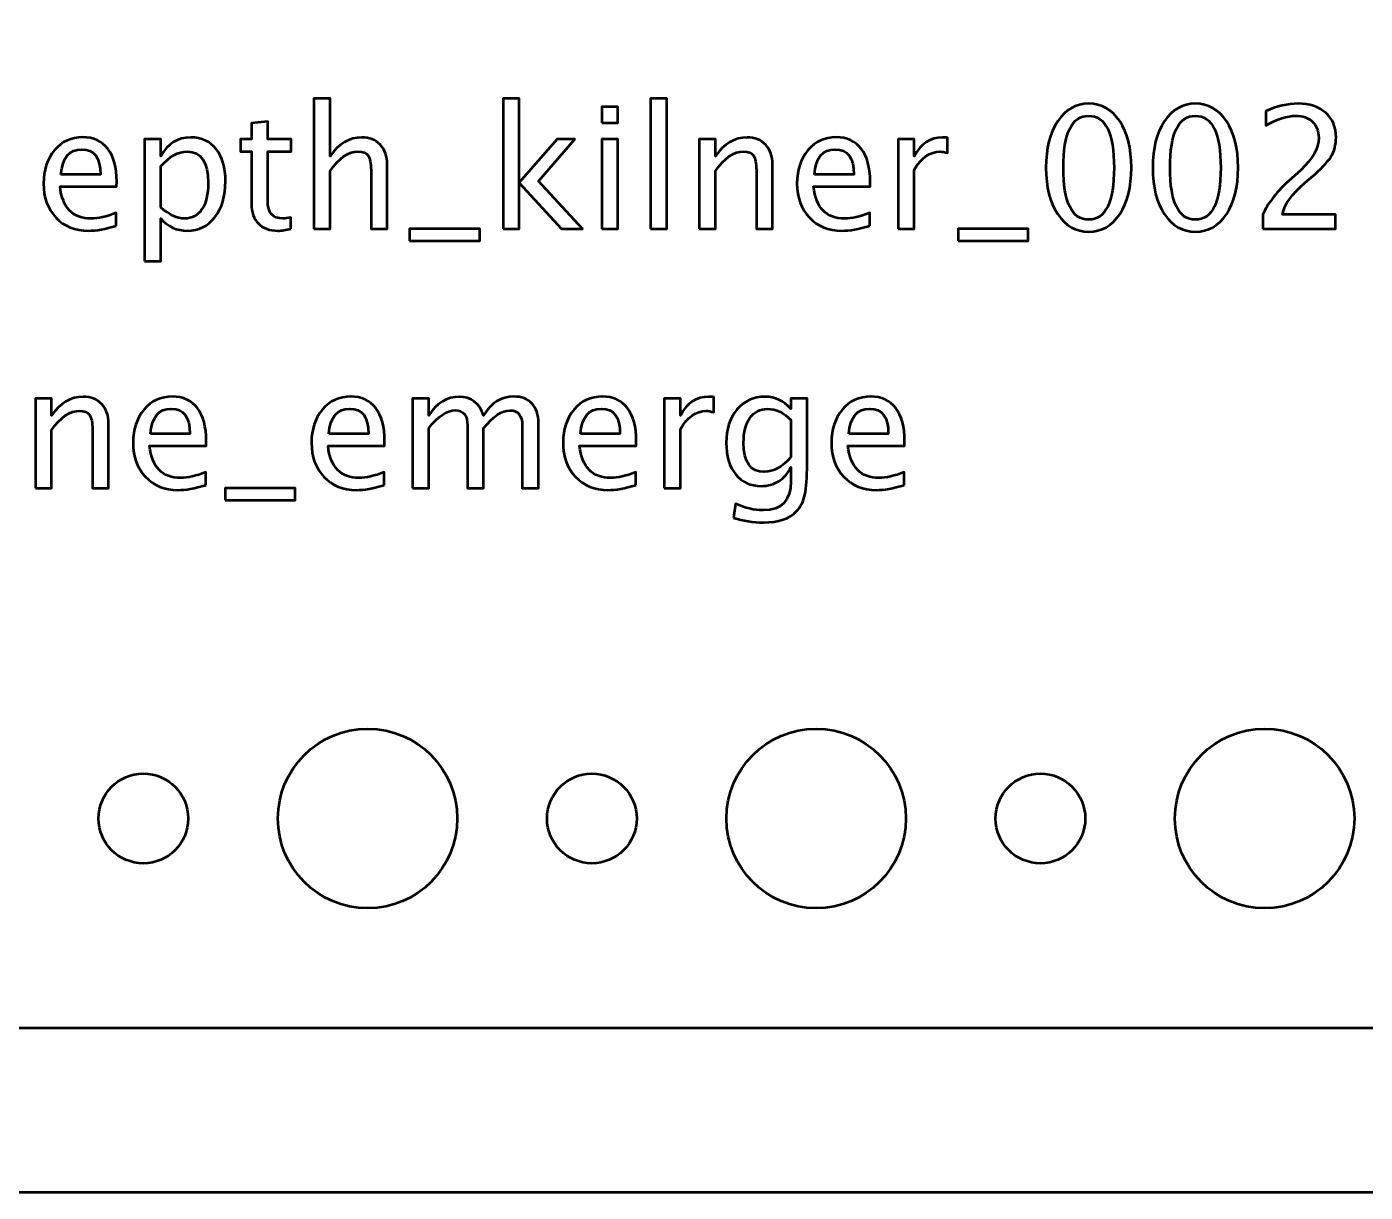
# Model space of a CAD drawing. Header units: centimetres. Extents: x -87 to 69, y -70 to 88.
# Drawn here: x -43.89 to -39.414, y -70.25 to -66.352 of the extents above; entities that cross this region are included whole.
import ezdxf

# ---------------------------------------------------------------- set-up
doc = ezdxf.new("R2010")
doc.units = ezdxf.units.CM
doc.header["$MEASUREMENT"] = 0
doc.layers.add('Layer 1', color=7, linetype='Continuous')

msp = doc.modelspace()

# ---------------------------------------------------------------- linework, layer by layer
at = {"layer": 'Layer 1', "lineweight": 53}
for centre, major_axis in [((-42.74999, -69.00001), (0, 0.30001)), ((-41.24999, -69.00001), (0, 0.30001)), ((-39.74999, -69.00001), (0, 0.30001)), ((-43.5, -69), (0, 0.15)), ((-42, -69), (0, 0.15)), ((-40.5, -69), (0, 0.15))]:
    msp.add_ellipse(centre, major_axis=major_axis, ratio=1, dxfattribs=at)
msp.add_open_spline([(-68, -69.75), (-68, -69.75), (-68, -20.25), (-68, -20.25), (-68, -20.25), (-68, -19.97386), (-67.77614, -19.75), (-67.5, -19.75), (-67.5, -19.75), (-67.5, -19.75), (-22.5, -19.75), (-22.5, -19.75), (-22.5, -19.75), (-22.22386, -19.75), (-22, -19.97386), (-22, -20.25), (-22, -20.25), (-22, -20.25), (-22, -69.75), (-22, -69.75), (-22, -69.75), (-22, -70.02614), (-22.22386, -70.25), (-22.5, -70.25), (-22.5, -70.25), (-22.5, -70.25), (-67.5, -70.25), (-67.5, -70.25), (-67.5, -70.25), (-67.77614, -70.25), (-68, -70.02614), (-68, -69.75)], degree=3, knots=[0, 0, 0, 0, 0.1111111, 0.1111111, 0.1111111, 0.1111111, 0.2222222, 0.2222222, 0.2222222, 0.2222222, 0.3333333, 0.3333333, 0.3333333, 0.3333333, 0.4444444, 0.4444444, 0.4444444, 0.4444444, 0.5555556, 0.5555556, 0.5555556, 0.5555556, 0.6666667, 0.6666667, 0.6666667, 0.6666667, 0.7777778, 0.7777778, 0.7777778, 0.7777778, 1, 1, 1, 1], dxfattribs=at)
at = {"layer": 'Layer 1', "color": 4, "lineweight": 53}
msp.add_open_spline([(-67.45, -69.2), (-67.45, -69.2), (-67.45, -20.8), (-67.45, -20.8), (-67.45, -20.8), (-67.45, -20.52386), (-67.22614, -20.3), (-66.95, -20.3), (-66.95, -20.3), (-66.95, -20.3), (-23.05, -20.3), (-23.05, -20.3), (-23.05, -20.3), (-22.77386, -20.3), (-22.55, -20.52386), (-22.55, -20.8), (-22.55, -20.8), (-22.55, -20.8), (-22.55, -69.2), (-22.55, -69.2), (-22.55, -69.2), (-22.55, -69.47614), (-22.77386, -69.7), (-23.05, -69.7), (-23.05, -69.7), (-23.05, -69.7), (-66.95, -69.7), (-66.95, -69.7), (-66.95, -69.7), (-67.22614, -69.7), (-67.45, -69.47614), (-67.45, -69.2)], degree=3, knots=[0, 0, 0, 0, 0.1111111, 0.1111111, 0.1111111, 0.1111111, 0.2222222, 0.2222222, 0.2222222, 0.2222222, 0.3333333, 0.3333333, 0.3333333, 0.3333333, 0.4444444, 0.4444444, 0.4444444, 0.4444444, 0.5555556, 0.5555556, 0.5555556, 0.5555556, 0.6666667, 0.6666667, 0.6666667, 0.6666667, 0.7777778, 0.7777778, 0.7777778, 0.7777778, 1, 1, 1, 1], dxfattribs=at)
at = {"layer": 'Layer 1', "color": 5, "lineweight": 53}
for points, knots in [([(-42.92935, -67.02737), (-42.92935, -67.02737), (-42.92935, -66.59219), (-42.92935, -66.59219), (-42.92935, -66.59219), (-42.92935, -66.59219), (-42.87517, -66.59219), (-42.87517, -66.59219), (-42.87517, -66.59219), (-42.87517, -66.59219), (-42.87517, -66.78475), (-42.87517, -66.78475), (-42.87517, -66.78475), (-42.84648, -66.74289), (-42.81129, -66.72201), (-42.76971, -66.72201), (-42.76971, -66.72201), (-42.74356, -66.72201), (-42.72277, -66.73019), (-42.70743, -66.74666), (-42.70743, -66.74666), (-42.6921, -66.76302), (-42.68439, -66.78513), (-42.68439, -66.81279), (-42.68439, -66.81279), (-42.68439, -66.81279), (-42.68439, -67.02737), (-42.68439, -67.02737), (-42.68439, -67.02737), (-42.68439, -67.02737), (-42.73857, -67.02737), (-42.73857, -67.02737), (-42.73857, -67.02737), (-42.73857, -67.02737), (-42.73857, -66.83047), (-42.73857, -66.83047), (-42.73857, -66.83047), (-42.73857, -66.80827), (-42.74187, -66.79247), (-42.74836, -66.78306), (-42.74836, -66.78306), (-42.75494, -66.77356), (-42.76576, -66.76886), (-42.78091, -66.76886), (-42.78091, -66.76886), (-42.81421, -66.76886), (-42.84563, -66.79059), (-42.87517, -66.83405), (-42.87517, -66.83405), (-42.87517, -66.83405), (-42.87517, -67.02737), (-42.87517, -67.02737), (-42.87517, -67.02737), (-42.87517, -67.02737), (-42.92935, -67.02737), (-42.92935, -67.02737)], [0, 0, 0, 0, 0.0666667, 0.0666667, 0.0666667, 0.0666667, 0.1333333, 0.1333333, 0.1333333, 0.1333333, 0.2, 0.2, 0.2, 0.2, 0.2666667, 0.2666667, 0.2666667, 0.2666667, 0.3333333, 0.3333333, 0.3333333, 0.3333333, 0.4, 0.4, 0.4, 0.4, 0.4666667, 0.4666667, 0.4666667, 0.4666667, 0.5333333, 0.5333333, 0.5333333, 0.5333333, 0.6, 0.6, 0.6, 0.6, 0.6666667, 0.6666667, 0.6666667, 0.6666667, 0.7333333, 0.7333333, 0.7333333, 0.7333333, 0.8, 0.8, 0.8, 0.8, 0.8666667, 0.8666667, 0.8666667, 0.8666667, 1, 1, 1, 1]), ([(-42.2968, -67.02737), (-42.2968, -67.02737), (-42.2968, -66.59219), (-42.2968, -66.59219), (-42.2968, -66.59219), (-42.2968, -66.59219), (-42.24262, -66.59219), (-42.24262, -66.59219), (-42.24262, -66.59219), (-42.24262, -66.59219), (-42.24262, -66.87337), (-42.24262, -66.87337), (-42.24262, -66.87337), (-42.24262, -66.87337), (-42.11562, -66.72822), (-42.11562, -66.72822), (-42.11562, -66.72822), (-42.11562, -66.72822), (-42.0571, -66.72822), (-42.0571, -66.72822), (-42.0571, -66.72822), (-42.0571, -66.72822), (-42.17846, -66.86782), (-42.17846, -66.86782), (-42.17846, -66.86782), (-42.17846, -66.86782), (-42.03171, -67.02737), (-42.03171, -67.02737), (-42.03171, -67.02737), (-42.03171, -67.02737), (-42.10151, -67.02737), (-42.10151, -67.02737), (-42.10151, -67.02737), (-42.10151, -67.02737), (-42.24262, -66.87394), (-42.24262, -66.87394), (-42.24262, -66.87394), (-42.24262, -66.87394), (-42.24262, -67.02737), (-42.24262, -67.02737), (-42.24262, -67.02737), (-42.24262, -67.02737), (-42.2968, -67.02737), (-42.2968, -67.02737)], [0, 0, 0, 0, 0.0833333, 0.0833333, 0.0833333, 0.0833333, 0.1666667, 0.1666667, 0.1666667, 0.1666667, 0.25, 0.25, 0.25, 0.25, 0.3333333, 0.3333333, 0.3333333, 0.3333333, 0.4166667, 0.4166667, 0.4166667, 0.4166667, 0.5, 0.5, 0.5, 0.5, 0.5833333, 0.5833333, 0.5833333, 0.5833333, 0.6666667, 0.6666667, 0.6666667, 0.6666667, 0.75, 0.75, 0.75, 0.75, 0.8333333, 0.8333333, 0.8333333, 0.8333333, 1, 1, 1, 1]), ([(-41.80376, -67.02737), (-41.80376, -67.02737), (-41.80376, -66.59219), (-41.80376, -66.59219), (-41.80376, -66.59219), (-41.80376, -66.59219), (-41.74958, -66.59219), (-41.74958, -66.59219), (-41.74958, -66.59219), (-41.74958, -66.59219), (-41.74958, -67.02737), (-41.74958, -67.02737), (-41.74958, -67.02737), (-41.74958, -67.02737), (-41.80376, -67.02737), (-41.80376, -67.02737)], [0, 0, 0, 0, 0.2, 0.2, 0.2, 0.2, 0.4, 0.4, 0.4, 0.4, 0.6, 0.6, 0.6, 0.6, 1, 1, 1, 1]), ([(-41.96688, -66.67347), (-41.96688, -66.67347), (-41.96688, -66.61928), (-41.96688, -66.61928), (-41.96688, -66.61928), (-41.96688, -66.61928), (-41.9127, -66.61928), (-41.9127, -66.61928), (-41.9127, -66.61928), (-41.9127, -66.61928), (-41.9127, -66.67347), (-41.9127, -66.67347), (-41.9127, -66.67347), (-41.9127, -66.67347), (-41.96688, -66.67347), (-41.96688, -66.67347)], [0, 0, 0, 0, 0.2, 0.2, 0.2, 0.2, 0.4, 0.4, 0.4, 0.4, 0.6, 0.6, 0.6, 0.6, 1, 1, 1, 1]), ([(-40.33848, -67.03753), (-40.38128, -67.03753), (-40.41581, -67.01787), (-40.44196, -66.97864), (-40.44196, -66.97864), (-40.4682, -66.93941), (-40.48128, -66.88767), (-40.48128, -66.82332), (-40.48128, -66.82332), (-40.48128, -66.75898), (-40.4682, -66.70724), (-40.44196, -66.66801), (-40.44196, -66.66801), (-40.41581, -66.62878), (-40.38128, -66.60912), (-40.33848, -66.60912), (-40.33848, -66.60912), (-40.29549, -66.60912), (-40.26096, -66.62869), (-40.23481, -66.66782), (-40.23481, -66.66782), (-40.20875, -66.70696), (-40.19567, -66.75879), (-40.19567, -66.82332), (-40.19567, -66.82332), (-40.19567, -66.88767), (-40.20875, -66.93941), (-40.23481, -66.97864), (-40.23481, -66.97864), (-40.26096, -67.01787), (-40.29549, -67.03753), (-40.33848, -67.03753)], [0, 0, 0, 0, 0.1111111, 0.1111111, 0.1111111, 0.1111111, 0.2222222, 0.2222222, 0.2222222, 0.2222222, 0.3333333, 0.3333333, 0.3333333, 0.3333333, 0.4444444, 0.4444444, 0.4444444, 0.4444444, 0.5555556, 0.5555556, 0.5555556, 0.5555556, 0.6666667, 0.6666667, 0.6666667, 0.6666667, 0.7777778, 0.7777778, 0.7777778, 0.7777778, 1, 1, 1, 1]), ([(-40.33857, -66.99689), (-40.28203, -66.99689), (-40.25381, -66.93904), (-40.25381, -66.82332), (-40.25381, -66.82332), (-40.25381, -66.70761), (-40.28203, -66.64976), (-40.33857, -66.64976), (-40.33857, -66.64976), (-40.39492, -66.64976), (-40.42314, -66.70761), (-40.42314, -66.82332), (-40.42314, -66.82332), (-40.42314, -66.93904), (-40.39492, -66.99689), (-40.33857, -66.99689)], [0, 0, 0, 0, 0.2, 0.2, 0.2, 0.2, 0.4, 0.4, 0.4, 0.4, 0.6, 0.6, 0.6, 0.6, 1, 1, 1, 1]), ([(-39.98157, -67.03753), (-40.02437, -67.03753), (-40.0589, -67.01787), (-40.08505, -66.97864), (-40.08505, -66.97864), (-40.11129, -66.93941), (-40.12437, -66.88767), (-40.12437, -66.82332), (-40.12437, -66.82332), (-40.12437, -66.75898), (-40.11129, -66.70724), (-40.08505, -66.66801), (-40.08505, -66.66801), (-40.0589, -66.62878), (-40.02437, -66.60912), (-39.98157, -66.60912), (-39.98157, -66.60912), (-39.93858, -66.60912), (-39.90405, -66.62869), (-39.8779, -66.66782), (-39.8779, -66.66782), (-39.85184, -66.70696), (-39.83876, -66.75879), (-39.83876, -66.82332), (-39.83876, -66.82332), (-39.83876, -66.88767), (-39.85184, -66.93941), (-39.8779, -66.97864), (-39.8779, -66.97864), (-39.90405, -67.01787), (-39.93858, -67.03753), (-39.98157, -67.03753)], [0, 0, 0, 0, 0.1111111, 0.1111111, 0.1111111, 0.1111111, 0.2222222, 0.2222222, 0.2222222, 0.2222222, 0.3333333, 0.3333333, 0.3333333, 0.3333333, 0.4444444, 0.4444444, 0.4444444, 0.4444444, 0.5555556, 0.5555556, 0.5555556, 0.5555556, 0.6666667, 0.6666667, 0.6666667, 0.6666667, 0.7777778, 0.7777778, 0.7777778, 0.7777778, 1, 1, 1, 1]), ([(-39.98166, -66.99689), (-39.92512, -66.99689), (-39.8969, -66.93904), (-39.8969, -66.82332), (-39.8969, -66.82332), (-39.8969, -66.70761), (-39.92512, -66.64976), (-39.98166, -66.64976), (-39.98166, -66.64976), (-40.03801, -66.64976), (-40.06623, -66.70761), (-40.06623, -66.82332), (-40.06623, -66.82332), (-40.06623, -66.93904), (-40.03801, -66.99689), (-39.98166, -66.99689)], [0, 0, 0, 0, 0.2, 0.2, 0.2, 0.2, 0.4, 0.4, 0.4, 0.4, 0.6, 0.6, 0.6, 0.6, 1, 1, 1, 1]), ([(-39.75617, -67.02737), (-39.75617, -67.02737), (-39.75617, -66.97996), (-39.75617, -66.97996), (-39.75617, -66.97996), (-39.74037, -66.94299), (-39.70848, -66.90263), (-39.6604, -66.85907), (-39.6604, -66.85907), (-39.6604, -66.85907), (-39.62936, -66.83123), (-39.62936, -66.83123), (-39.62936, -66.83123), (-39.58938, -66.79491), (-39.56934, -66.75898), (-39.56934, -66.72323), (-39.56934, -66.72323), (-39.56934, -66.70037), (-39.57621, -66.6825), (-39.58985, -66.66942), (-39.58985, -66.66942), (-39.60349, -66.65634), (-39.6224, -66.64976), (-39.64639, -66.64976), (-39.64639, -66.64976), (-39.67442, -66.64976), (-39.70763, -66.66048), (-39.74601, -66.68193), (-39.74601, -66.68193), (-39.74601, -66.68193), (-39.74601, -66.63452), (-39.74601, -66.63452), (-39.74601, -66.63452), (-39.70979, -66.61759), (-39.67376, -66.60912), (-39.63783, -66.60912), (-39.63783, -66.60912), (-39.59963, -66.60912), (-39.56897, -66.61937), (-39.54582, -66.63998), (-39.54582, -66.63998), (-39.52278, -66.66058), (-39.5112, -66.68786), (-39.5112, -66.72191), (-39.5112, -66.72191), (-39.5112, -66.74637), (-39.51704, -66.7681), (-39.5287, -66.78701), (-39.5287, -66.78701), (-39.54046, -66.80602), (-39.56219, -66.82897), (-39.59408, -66.85606), (-39.59408, -66.85606), (-39.59408, -66.85606), (-39.61506, -66.87394), (-39.61506, -66.87394), (-39.61506, -66.87394), (-39.65871, -66.91091), (-39.68392, -66.94628), (-39.6907, -66.97996), (-39.6907, -66.97996), (-39.6907, -66.97996), (-39.5129, -66.97996), (-39.5129, -66.97996), (-39.5129, -66.97996), (-39.5129, -66.97996), (-39.5129, -67.02737), (-39.5129, -67.02737), (-39.5129, -67.02737), (-39.5129, -67.02737), (-39.75617, -67.02737), (-39.75617, -67.02737)], [0, 0, 0, 0, 0.0526316, 0.0526316, 0.0526316, 0.0526316, 0.1052632, 0.1052632, 0.1052632, 0.1052632, 0.1578947, 0.1578947, 0.1578947, 0.1578947, 0.2105263, 0.2105263, 0.2105263, 0.2105263, 0.2631579, 0.2631579, 0.2631579, 0.2631579, 0.3157895, 0.3157895, 0.3157895, 0.3157895, 0.3684211, 0.3684211, 0.3684211, 0.3684211, 0.4210526, 0.4210526, 0.4210526, 0.4210526, 0.4736842, 0.4736842, 0.4736842, 0.4736842, 0.5263158, 0.5263158, 0.5263158, 0.5263158, 0.5789474, 0.5789474, 0.5789474, 0.5789474, 0.6315789, 0.6315789, 0.6315789, 0.6315789, 0.6842105, 0.6842105, 0.6842105, 0.6842105, 0.7368421, 0.7368421, 0.7368421, 0.7368421, 0.7894737, 0.7894737, 0.7894737, 0.7894737, 0.8421053, 0.8421053, 0.8421053, 0.8421053, 0.8947368, 0.8947368, 0.8947368, 0.8947368, 1, 1, 1, 1]), ([(-43.00668, -67.02728), (-43.02343, -67.03189), (-43.03801, -67.03414), (-43.05033, -67.03414), (-43.05033, -67.03414), (-43.07799, -67.03414), (-43.09953, -67.02624), (-43.11496, -67.01044), (-43.11496, -67.01044), (-43.13048, -66.99463), (-43.1382, -66.97271), (-43.1382, -66.94459), (-43.1382, -66.94459), (-43.1382, -66.94459), (-43.1382, -66.76886), (-43.1382, -66.76886), (-43.1382, -66.76886), (-43.1382, -66.76886), (-43.17564, -66.76886), (-43.17564, -66.76886), (-43.17564, -66.76886), (-43.17564, -66.76886), (-43.17564, -66.72822), (-43.17564, -66.72822), (-43.17564, -66.72822), (-43.17564, -66.72822), (-43.1382, -66.72822), (-43.1382, -66.72822), (-43.1382, -66.72822), (-43.1382, -66.72822), (-43.1382, -66.67412), (-43.1382, -66.67412), (-43.1382, -66.67412), (-43.1382, -66.67412), (-43.08401, -66.66895), (-43.08401, -66.66895), (-43.08401, -66.66895), (-43.08401, -66.66895), (-43.08401, -66.72822), (-43.08401, -66.72822), (-43.08401, -66.72822), (-43.08401, -66.72822), (-43.00555, -66.72822), (-43.00555, -66.72822), (-43.00555, -66.72822), (-43.00555, -66.72822), (-43.00555, -66.76886), (-43.00555, -66.76886), (-43.00555, -66.76886), (-43.00555, -66.76886), (-43.08401, -66.76886), (-43.08401, -66.76886), (-43.08401, -66.76886), (-43.08401, -66.76886), (-43.08401, -66.9348), (-43.08401, -66.9348), (-43.08401, -66.9348), (-43.08401, -66.97394), (-43.06698, -66.9935), (-43.03302, -66.9935), (-43.03302, -66.9935), (-43.02578, -66.9935), (-43.01703, -66.99228), (-43.00668, -66.98993), (-43.00668, -66.98993), (-43.00668, -66.98993), (-43.00668, -67.02728), (-43.00668, -67.02728)], [0, 0, 0, 0, 0.0555556, 0.0555556, 0.0555556, 0.0555556, 0.1111111, 0.1111111, 0.1111111, 0.1111111, 0.1666667, 0.1666667, 0.1666667, 0.1666667, 0.2222222, 0.2222222, 0.2222222, 0.2222222, 0.2777778, 0.2777778, 0.2777778, 0.2777778, 0.3333333, 0.3333333, 0.3333333, 0.3333333, 0.3888889, 0.3888889, 0.3888889, 0.3888889, 0.4444444, 0.4444444, 0.4444444, 0.4444444, 0.5, 0.5, 0.5, 0.5, 0.5555556, 0.5555556, 0.5555556, 0.5555556, 0.6111111, 0.6111111, 0.6111111, 0.6111111, 0.6666667, 0.6666667, 0.6666667, 0.6666667, 0.7222222, 0.7222222, 0.7222222, 0.7222222, 0.7777778, 0.7777778, 0.7777778, 0.7777778, 0.8333333, 0.8333333, 0.8333333, 0.8333333, 0.8888889, 0.8888889, 0.8888889, 0.8888889, 1, 1, 1, 1]), ([(-43.5906, -67.01777), (-43.627, -67.02869), (-43.65814, -67.03414), (-43.68411, -67.03414), (-43.68411, -67.03414), (-43.72841, -67.03414), (-43.76444, -67.01947), (-43.7922, -66.99021), (-43.7922, -66.99021), (-43.81995, -66.96095), (-43.83387, -66.92304), (-43.83387, -66.87638), (-43.83387, -66.87638), (-43.83387, -66.83113), (-43.82164, -66.79397), (-43.79709, -66.76491), (-43.79709, -66.76491), (-43.77253, -66.73593), (-43.74111, -66.72144), (-43.70283, -66.72144), (-43.70283, -66.72144), (-43.66661, -66.72144), (-43.63857, -66.73433), (-43.61882, -66.76011), (-43.61882, -66.76011), (-43.59906, -66.78588), (-43.58919, -66.82238), (-43.58919, -66.8697), (-43.58919, -66.8697), (-43.58919, -66.8697), (-43.58947, -66.88626), (-43.58947, -66.88626), (-43.58947, -66.88626), (-43.58947, -66.88626), (-43.77856, -66.88626), (-43.77856, -66.88626), (-43.77856, -66.88626), (-43.77065, -66.95776), (-43.73575, -66.9935), (-43.67395, -66.9935), (-43.67395, -66.9935), (-43.65127, -66.9935), (-43.62352, -66.98711), (-43.5906, -66.97431), (-43.5906, -66.97431), (-43.5906, -66.97431), (-43.5906, -67.01777), (-43.5906, -67.01777)], [0, 0, 0, 0, 0.0769231, 0.0769231, 0.0769231, 0.0769231, 0.1538462, 0.1538462, 0.1538462, 0.1538462, 0.2307692, 0.2307692, 0.2307692, 0.2307692, 0.3076923, 0.3076923, 0.3076923, 0.3076923, 0.3846154, 0.3846154, 0.3846154, 0.3846154, 0.4615385, 0.4615385, 0.4615385, 0.4615385, 0.5384615, 0.5384615, 0.5384615, 0.5384615, 0.6153846, 0.6153846, 0.6153846, 0.6153846, 0.6923077, 0.6923077, 0.6923077, 0.6923077, 0.7692308, 0.7692308, 0.7692308, 0.7692308, 0.8461538, 0.8461538, 0.8461538, 0.8461538, 1, 1, 1, 1]), ([(-43.49567, -67.13631), (-43.49567, -67.13631), (-43.49567, -66.72822), (-43.49567, -66.72822), (-43.49567, -66.72822), (-43.49567, -66.72822), (-43.44149, -66.72822), (-43.44149, -66.72822), (-43.44149, -66.72822), (-43.44149, -66.72822), (-43.44149, -66.78475), (-43.44149, -66.78475), (-43.44149, -66.78475), (-43.41929, -66.74289), (-43.38589, -66.72201), (-43.34139, -66.72201), (-43.34139, -66.72201), (-43.30536, -66.72201), (-43.27705, -66.73508), (-43.25635, -66.76133), (-43.25635, -66.76133), (-43.23566, -66.78758), (-43.22531, -66.82342), (-43.22531, -66.86886), (-43.22531, -66.86886), (-43.22531, -66.91834), (-43.23707, -66.95832), (-43.26049, -66.98861), (-43.26049, -66.98861), (-43.28391, -67.019), (-43.31477, -67.03414), (-43.35296, -67.03414), (-43.35296, -67.03414), (-43.38843, -67.03414), (-43.41797, -67.0206), (-43.44149, -66.99341), (-43.44149, -66.99341), (-43.44149, -66.99341), (-43.44149, -67.13631), (-43.44149, -67.13631), (-43.44149, -67.13631), (-43.44149, -67.13631), (-43.49567, -67.13631), (-43.49567, -67.13631)], [0, 0, 0, 0, 0.0833333, 0.0833333, 0.0833333, 0.0833333, 0.1666667, 0.1666667, 0.1666667, 0.1666667, 0.25, 0.25, 0.25, 0.25, 0.3333333, 0.3333333, 0.3333333, 0.3333333, 0.4166667, 0.4166667, 0.4166667, 0.4166667, 0.5, 0.5, 0.5, 0.5, 0.5833333, 0.5833333, 0.5833333, 0.5833333, 0.6666667, 0.6666667, 0.6666667, 0.6666667, 0.75, 0.75, 0.75, 0.75, 0.8333333, 0.8333333, 0.8333333, 0.8333333, 1, 1, 1, 1]), ([(-41.96688, -67.02737), (-41.96688, -67.02737), (-41.96688, -66.72822), (-41.96688, -66.72822), (-41.96688, -66.72822), (-41.96688, -66.72822), (-41.9127, -66.72822), (-41.9127, -66.72822), (-41.9127, -66.72822), (-41.9127, -66.72822), (-41.9127, -67.02737), (-41.9127, -67.02737), (-41.9127, -67.02737), (-41.9127, -67.02737), (-41.96688, -67.02737), (-41.96688, -67.02737)], [0, 0, 0, 0, 0.2, 0.2, 0.2, 0.2, 0.4, 0.4, 0.4, 0.4, 0.6, 0.6, 0.6, 0.6, 1, 1, 1, 1]), ([(-41.64064, -67.02737), (-41.64064, -67.02737), (-41.64064, -66.72822), (-41.64064, -66.72822), (-41.64064, -66.72822), (-41.64064, -66.72822), (-41.58646, -66.72822), (-41.58646, -66.72822), (-41.58646, -66.72822), (-41.58646, -66.72822), (-41.58646, -66.78475), (-41.58646, -66.78475), (-41.58646, -66.78475), (-41.55777, -66.74289), (-41.52258, -66.72201), (-41.481, -66.72201), (-41.481, -66.72201), (-41.45485, -66.72201), (-41.43406, -66.73019), (-41.41872, -66.74666), (-41.41872, -66.74666), (-41.40339, -66.76302), (-41.39568, -66.78513), (-41.39568, -66.81279), (-41.39568, -66.81279), (-41.39568, -66.81279), (-41.39568, -67.02737), (-41.39568, -67.02737), (-41.39568, -67.02737), (-41.39568, -67.02737), (-41.44986, -67.02737), (-41.44986, -67.02737), (-41.44986, -67.02737), (-41.44986, -67.02737), (-41.44986, -66.83047), (-41.44986, -66.83047), (-41.44986, -66.83047), (-41.44986, -66.80827), (-41.45316, -66.79247), (-41.45965, -66.78306), (-41.45965, -66.78306), (-41.46623, -66.77356), (-41.47705, -66.76886), (-41.4922, -66.76886), (-41.4922, -66.76886), (-41.5255, -66.76886), (-41.55692, -66.79059), (-41.58646, -66.83405), (-41.58646, -66.83405), (-41.58646, -66.83405), (-41.58646, -67.02737), (-41.58646, -67.02737), (-41.58646, -67.02737), (-41.58646, -67.02737), (-41.64064, -67.02737), (-41.64064, -67.02737)], [0, 0, 0, 0, 0.0666667, 0.0666667, 0.0666667, 0.0666667, 0.1333333, 0.1333333, 0.1333333, 0.1333333, 0.2, 0.2, 0.2, 0.2, 0.2666667, 0.2666667, 0.2666667, 0.2666667, 0.3333333, 0.3333333, 0.3333333, 0.3333333, 0.4, 0.4, 0.4, 0.4, 0.4666667, 0.4666667, 0.4666667, 0.4666667, 0.5333333, 0.5333333, 0.5333333, 0.5333333, 0.6, 0.6, 0.6, 0.6, 0.6666667, 0.6666667, 0.6666667, 0.6666667, 0.7333333, 0.7333333, 0.7333333, 0.7333333, 0.8, 0.8, 0.8, 0.8, 0.8666667, 0.8666667, 0.8666667, 0.8666667, 1, 1, 1, 1]), ([(-41.07075, -67.01777), (-41.10715, -67.02869), (-41.13829, -67.03414), (-41.16426, -67.03414), (-41.16426, -67.03414), (-41.20856, -67.03414), (-41.24459, -67.01947), (-41.27235, -66.99021), (-41.27235, -66.99021), (-41.3001, -66.96095), (-41.31402, -66.92304), (-41.31402, -66.87638), (-41.31402, -66.87638), (-41.31402, -66.83113), (-41.30179, -66.79397), (-41.27724, -66.76491), (-41.27724, -66.76491), (-41.25268, -66.73593), (-41.22126, -66.72144), (-41.18298, -66.72144), (-41.18298, -66.72144), (-41.14676, -66.72144), (-41.11872, -66.73433), (-41.09897, -66.76011), (-41.09897, -66.76011), (-41.07921, -66.78588), (-41.06934, -66.82238), (-41.06934, -66.8697), (-41.06934, -66.8697), (-41.06934, -66.8697), (-41.06962, -66.88626), (-41.06962, -66.88626), (-41.06962, -66.88626), (-41.06962, -66.88626), (-41.25871, -66.88626), (-41.25871, -66.88626), (-41.25871, -66.88626), (-41.2508, -66.95776), (-41.2159, -66.9935), (-41.1541, -66.9935), (-41.1541, -66.9935), (-41.13142, -66.9935), (-41.10367, -66.98711), (-41.07075, -66.97431), (-41.07075, -66.97431), (-41.07075, -66.97431), (-41.07075, -67.01777), (-41.07075, -67.01777)], [0, 0, 0, 0, 0.0769231, 0.0769231, 0.0769231, 0.0769231, 0.1538462, 0.1538462, 0.1538462, 0.1538462, 0.2307692, 0.2307692, 0.2307692, 0.2307692, 0.3076923, 0.3076923, 0.3076923, 0.3076923, 0.3846154, 0.3846154, 0.3846154, 0.3846154, 0.4615385, 0.4615385, 0.4615385, 0.4615385, 0.5384615, 0.5384615, 0.5384615, 0.5384615, 0.6153846, 0.6153846, 0.6153846, 0.6153846, 0.6923077, 0.6923077, 0.6923077, 0.6923077, 0.7692308, 0.7692308, 0.7692308, 0.7692308, 0.8461538, 0.8461538, 0.8461538, 0.8461538, 1, 1, 1, 1]), ([(-40.97582, -67.02737), (-40.97582, -67.02737), (-40.97582, -66.72822), (-40.97582, -66.72822), (-40.97582, -66.72822), (-40.97582, -66.72822), (-40.92164, -66.72822), (-40.92164, -66.72822), (-40.92164, -66.72822), (-40.92164, -66.72822), (-40.92164, -66.78475), (-40.92164, -66.78475), (-40.92164, -66.78475), (-40.90009, -66.74289), (-40.86886, -66.72201), (-40.82785, -66.72201), (-40.82785, -66.72201), (-40.8223, -66.72201), (-40.81646, -66.72248), (-40.81044, -66.72342), (-40.81044, -66.72342), (-40.81044, -66.72342), (-40.81044, -66.77412), (-40.81044, -66.77412), (-40.81044, -66.77412), (-40.81985, -66.77102), (-40.82813, -66.76942), (-40.83528, -66.76942), (-40.83528, -66.76942), (-40.86971, -66.76942), (-40.8985, -66.78974), (-40.92164, -66.83047), (-40.92164, -66.83047), (-40.92164, -66.83047), (-40.92164, -67.02737), (-40.92164, -67.02737), (-40.92164, -67.02737), (-40.92164, -67.02737), (-40.97582, -67.02737), (-40.97582, -67.02737)], [0, 0, 0, 0, 0.0909091, 0.0909091, 0.0909091, 0.0909091, 0.1818182, 0.1818182, 0.1818182, 0.1818182, 0.2727273, 0.2727273, 0.2727273, 0.2727273, 0.3636364, 0.3636364, 0.3636364, 0.3636364, 0.4545455, 0.4545455, 0.4545455, 0.4545455, 0.5454545, 0.5454545, 0.5454545, 0.5454545, 0.6363636, 0.6363636, 0.6363636, 0.6363636, 0.7272727, 0.7272727, 0.7272727, 0.7272727, 0.8181818, 0.8181818, 0.8181818, 0.8181818, 1, 1, 1, 1]), ([(-43.77573, -66.84562), (-43.77573, -66.84562), (-43.64365, -66.84562), (-43.64365, -66.84562), (-43.64365, -66.84562), (-43.64365, -66.78993), (-43.66444, -66.76208), (-43.70593, -66.76208), (-43.70593, -66.76208), (-43.7477, -66.76208), (-43.77094, -66.78993), (-43.77573, -66.84562)], [0, 0, 0, 0, 0.25, 0.25, 0.25, 0.25, 0.5, 0.5, 0.5, 0.5, 1, 1, 1, 1]), ([(-43.44149, -66.95606), (-43.41355, -66.98099), (-43.38692, -66.9935), (-43.36162, -66.9935), (-43.36162, -66.9935), (-43.33669, -66.9935), (-43.3174, -66.98306), (-43.30386, -66.96227), (-43.30386, -66.96227), (-43.29022, -66.94148), (-43.28344, -66.91222), (-43.28344, -66.87441), (-43.28344, -66.87441), (-43.28344, -66.80442), (-43.30659, -66.76942), (-43.35287, -66.76942), (-43.35287, -66.76942), (-43.38316, -66.76942), (-43.4127, -66.78579), (-43.44149, -66.81862), (-43.44149, -66.81862), (-43.44149, -66.81862), (-43.44149, -66.95606), (-43.44149, -66.95606)], [0, 0, 0, 0, 0.1428571, 0.1428571, 0.1428571, 0.1428571, 0.2857143, 0.2857143, 0.2857143, 0.2857143, 0.4285714, 0.4285714, 0.4285714, 0.4285714, 0.5714286, 0.5714286, 0.5714286, 0.5714286, 0.7142857, 0.7142857, 0.7142857, 0.7142857, 1, 1, 1, 1]), ([(-41.25588, -66.84562), (-41.25588, -66.84562), (-41.1238, -66.84562), (-41.1238, -66.84562), (-41.1238, -66.84562), (-41.1238, -66.78993), (-41.14459, -66.76208), (-41.18608, -66.76208), (-41.18608, -66.76208), (-41.22785, -66.76208), (-41.25109, -66.78993), (-41.25588, -66.84562)], [0, 0, 0, 0, 0.25, 0.25, 0.25, 0.25, 0.5, 0.5, 0.5, 0.5, 1, 1, 1, 1]), ([(-42.6095, -67.06801), (-42.6095, -67.06801), (-42.6095, -67.02737), (-42.6095, -67.02737), (-42.6095, -67.02737), (-42.6095, -67.02737), (-42.3747, -67.02737), (-42.3747, -67.02737), (-42.3747, -67.02737), (-42.3747, -67.02737), (-42.3747, -67.06801), (-42.3747, -67.06801), (-42.3747, -67.06801), (-42.3747, -67.06801), (-42.6095, -67.06801), (-42.6095, -67.06801)], [0, 0, 0, 0, 0.2, 0.2, 0.2, 0.2, 0.4, 0.4, 0.4, 0.4, 0.6, 0.6, 0.6, 0.6, 1, 1, 1, 1]), ([(-40.77535, -67.06801), (-40.77535, -67.06801), (-40.77535, -67.02737), (-40.77535, -67.02737), (-40.77535, -67.02737), (-40.77535, -67.02737), (-40.54055, -67.02737), (-40.54055, -67.02737), (-40.54055, -67.02737), (-40.54055, -67.02737), (-40.54055, -67.06801), (-40.54055, -67.06801), (-40.54055, -67.06801), (-40.54055, -67.06801), (-40.77535, -67.06801), (-40.77535, -67.06801)], [0, 0, 0, 0, 0.2, 0.2, 0.2, 0.2, 0.4, 0.4, 0.4, 0.4, 0.6, 0.6, 0.6, 0.6, 1, 1, 1, 1]), ([(-43.86102, -67.89472), (-43.86102, -67.89472), (-43.86102, -67.59557), (-43.86102, -67.59557), (-43.86102, -67.59557), (-43.86102, -67.59557), (-43.80684, -67.59557), (-43.80684, -67.59557), (-43.80684, -67.59557), (-43.80684, -67.59557), (-43.80684, -67.6521), (-43.80684, -67.6521), (-43.80684, -67.6521), (-43.77815, -67.61024), (-43.74296, -67.58936), (-43.70138, -67.58936), (-43.70138, -67.58936), (-43.67523, -67.58936), (-43.65444, -67.59754), (-43.6391, -67.61401), (-43.6391, -67.61401), (-43.62377, -67.63037), (-43.61606, -67.65248), (-43.61606, -67.68014), (-43.61606, -67.68014), (-43.61606, -67.68014), (-43.61606, -67.89472), (-43.61606, -67.89472), (-43.61606, -67.89472), (-43.61606, -67.89472), (-43.67024, -67.89472), (-43.67024, -67.89472), (-43.67024, -67.89472), (-43.67024, -67.89472), (-43.67024, -67.69782), (-43.67024, -67.69782), (-43.67024, -67.69782), (-43.67024, -67.67562), (-43.67354, -67.65982), (-43.68003, -67.65041), (-43.68003, -67.65041), (-43.68661, -67.64091), (-43.69743, -67.63621), (-43.71258, -67.63621), (-43.71258, -67.63621), (-43.74588, -67.63621), (-43.7773, -67.65794), (-43.80684, -67.7014), (-43.80684, -67.7014), (-43.80684, -67.7014), (-43.80684, -67.89472), (-43.80684, -67.89472), (-43.80684, -67.89472), (-43.80684, -67.89472), (-43.86102, -67.89472), (-43.86102, -67.89472)], [0, 0, 0, 0, 0.0666667, 0.0666667, 0.0666667, 0.0666667, 0.1333333, 0.1333333, 0.1333333, 0.1333333, 0.2, 0.2, 0.2, 0.2, 0.2666667, 0.2666667, 0.2666667, 0.2666667, 0.3333333, 0.3333333, 0.3333333, 0.3333333, 0.4, 0.4, 0.4, 0.4, 0.4666667, 0.4666667, 0.4666667, 0.4666667, 0.5333333, 0.5333333, 0.5333333, 0.5333333, 0.6, 0.6, 0.6, 0.6, 0.6666667, 0.6666667, 0.6666667, 0.6666667, 0.7333333, 0.7333333, 0.7333333, 0.7333333, 0.8, 0.8, 0.8, 0.8, 0.8666667, 0.8666667, 0.8666667, 0.8666667, 1, 1, 1, 1]), ([(-43.29113, -67.88512), (-43.32753, -67.89604), (-43.35867, -67.90149), (-43.38464, -67.90149), (-43.38464, -67.90149), (-43.42894, -67.90149), (-43.46497, -67.88682), (-43.49273, -67.85756), (-43.49273, -67.85756), (-43.52048, -67.8283), (-43.5344, -67.79039), (-43.5344, -67.74373), (-43.5344, -67.74373), (-43.5344, -67.69848), (-43.52217, -67.66132), (-43.49762, -67.63226), (-43.49762, -67.63226), (-43.47306, -67.60328), (-43.44164, -67.58879), (-43.40336, -67.58879), (-43.40336, -67.58879), (-43.36714, -67.58879), (-43.3391, -67.60168), (-43.31935, -67.62746), (-43.31935, -67.62746), (-43.29959, -67.65323), (-43.28972, -67.68973), (-43.28972, -67.73705), (-43.28972, -67.73705), (-43.28972, -67.73705), (-43.29, -67.75361), (-43.29, -67.75361), (-43.29, -67.75361), (-43.29, -67.75361), (-43.47909, -67.75361), (-43.47909, -67.75361), (-43.47909, -67.75361), (-43.47118, -67.82511), (-43.43628, -67.86085), (-43.37448, -67.86085), (-43.37448, -67.86085), (-43.3518, -67.86085), (-43.32405, -67.85446), (-43.29113, -67.84166), (-43.29113, -67.84166), (-43.29113, -67.84166), (-43.29113, -67.88512), (-43.29113, -67.88512)], [0, 0, 0, 0, 0.0769231, 0.0769231, 0.0769231, 0.0769231, 0.1538462, 0.1538462, 0.1538462, 0.1538462, 0.2307692, 0.2307692, 0.2307692, 0.2307692, 0.3076923, 0.3076923, 0.3076923, 0.3076923, 0.3846154, 0.3846154, 0.3846154, 0.3846154, 0.4615385, 0.4615385, 0.4615385, 0.4615385, 0.5384615, 0.5384615, 0.5384615, 0.5384615, 0.6153846, 0.6153846, 0.6153846, 0.6153846, 0.6923077, 0.6923077, 0.6923077, 0.6923077, 0.7692308, 0.7692308, 0.7692308, 0.7692308, 0.8461538, 0.8461538, 0.8461538, 0.8461538, 1, 1, 1, 1]), ([(-42.69442, -67.88512), (-42.73082, -67.89604), (-42.76196, -67.90149), (-42.78793, -67.90149), (-42.78793, -67.90149), (-42.83223, -67.90149), (-42.86826, -67.88682), (-42.89602, -67.85756), (-42.89602, -67.85756), (-42.92377, -67.8283), (-42.93769, -67.79039), (-42.93769, -67.74373), (-42.93769, -67.74373), (-42.93769, -67.69848), (-42.92546, -67.66132), (-42.90091, -67.63226), (-42.90091, -67.63226), (-42.87635, -67.60328), (-42.84493, -67.58879), (-42.80665, -67.58879), (-42.80665, -67.58879), (-42.77043, -67.58879), (-42.74239, -67.60168), (-42.72264, -67.62746), (-42.72264, -67.62746), (-42.70288, -67.65323), (-42.69301, -67.68973), (-42.69301, -67.73705), (-42.69301, -67.73705), (-42.69301, -67.73705), (-42.69329, -67.75361), (-42.69329, -67.75361), (-42.69329, -67.75361), (-42.69329, -67.75361), (-42.88238, -67.75361), (-42.88238, -67.75361), (-42.88238, -67.75361), (-42.87447, -67.82511), (-42.83957, -67.86085), (-42.77777, -67.86085), (-42.77777, -67.86085), (-42.75509, -67.86085), (-42.72734, -67.85446), (-42.69442, -67.84166), (-42.69442, -67.84166), (-42.69442, -67.84166), (-42.69442, -67.88512), (-42.69442, -67.88512)], [0, 0, 0, 0, 0.0769231, 0.0769231, 0.0769231, 0.0769231, 0.1538462, 0.1538462, 0.1538462, 0.1538462, 0.2307692, 0.2307692, 0.2307692, 0.2307692, 0.3076923, 0.3076923, 0.3076923, 0.3076923, 0.3846154, 0.3846154, 0.3846154, 0.3846154, 0.4615385, 0.4615385, 0.4615385, 0.4615385, 0.5384615, 0.5384615, 0.5384615, 0.5384615, 0.6153846, 0.6153846, 0.6153846, 0.6153846, 0.6923077, 0.6923077, 0.6923077, 0.6923077, 0.7692308, 0.7692308, 0.7692308, 0.7692308, 0.8461538, 0.8461538, 0.8461538, 0.8461538, 1, 1, 1, 1]), ([(-42.59949, -67.89472), (-42.59949, -67.89472), (-42.59949, -67.59557), (-42.59949, -67.59557), (-42.59949, -67.59557), (-42.59949, -67.59557), (-42.54531, -67.59557), (-42.54531, -67.59557), (-42.54531, -67.59557), (-42.54531, -67.59557), (-42.54531, -67.6521), (-42.54531, -67.6521), (-42.54531, -67.6521), (-42.51887, -67.61024), (-42.48501, -67.58936), (-42.44352, -67.58936), (-42.44352, -67.58936), (-42.40354, -67.58936), (-42.37635, -67.61024), (-42.36186, -67.6521), (-42.36186, -67.6521), (-42.33618, -67.60987), (-42.30269, -67.58879), (-42.26158, -67.58879), (-42.26158, -67.58879), (-42.23534, -67.58879), (-42.21492, -67.59651), (-42.20034, -67.61203), (-42.20034, -67.61203), (-42.18576, -67.62755), (-42.17842, -67.64928), (-42.17842, -67.67722), (-42.17842, -67.67722), (-42.17842, -67.67722), (-42.17842, -67.89472), (-42.17842, -67.89472), (-42.17842, -67.89472), (-42.17842, -67.89472), (-42.23261, -67.89472), (-42.23261, -67.89472), (-42.23261, -67.89472), (-42.23261, -67.89472), (-42.23261, -67.68616), (-42.23261, -67.68616), (-42.23261, -67.68616), (-42.23261, -67.6521), (-42.24615, -67.63508), (-42.27325, -67.63508), (-42.27325, -67.63508), (-42.30138, -67.63508), (-42.33091, -67.65493), (-42.36186, -67.69472), (-42.36186, -67.69472), (-42.36186, -67.69472), (-42.36186, -67.89472), (-42.36186, -67.89472), (-42.36186, -67.89472), (-42.36186, -67.89472), (-42.41605, -67.89472), (-42.41605, -67.89472), (-42.41605, -67.89472), (-42.41605, -67.89472), (-42.41605, -67.68597), (-42.41605, -67.68597), (-42.41605, -67.68597), (-42.41605, -67.65163), (-42.42979, -67.63451), (-42.45735, -67.63451), (-42.45735, -67.63451), (-42.48472, -67.63451), (-42.51408, -67.65446), (-42.54531, -67.69444), (-42.54531, -67.69444), (-42.54531, -67.69444), (-42.54531, -67.89472), (-42.54531, -67.89472), (-42.54531, -67.89472), (-42.54531, -67.89472), (-42.59949, -67.89472), (-42.59949, -67.89472)], [0, 0, 0, 0, 0.047619, 0.047619, 0.047619, 0.047619, 0.0952381, 0.0952381, 0.0952381, 0.0952381, 0.1428571, 0.1428571, 0.1428571, 0.1428571, 0.1904762, 0.1904762, 0.1904762, 0.1904762, 0.2380952, 0.2380952, 0.2380952, 0.2380952, 0.2857143, 0.2857143, 0.2857143, 0.2857143, 0.3333333, 0.3333333, 0.3333333, 0.3333333, 0.3809524, 0.3809524, 0.3809524, 0.3809524, 0.4285714, 0.4285714, 0.4285714, 0.4285714, 0.4761905, 0.4761905, 0.4761905, 0.4761905, 0.5238095, 0.5238095, 0.5238095, 0.5238095, 0.5714286, 0.5714286, 0.5714286, 0.5714286, 0.6190476, 0.6190476, 0.6190476, 0.6190476, 0.6666667, 0.6666667, 0.6666667, 0.6666667, 0.7142857, 0.7142857, 0.7142857, 0.7142857, 0.7619048, 0.7619048, 0.7619048, 0.7619048, 0.8095238, 0.8095238, 0.8095238, 0.8095238, 0.8571429, 0.8571429, 0.8571429, 0.8571429, 0.9047619, 0.9047619, 0.9047619, 0.9047619, 1, 1, 1, 1]), ([(-41.85293, -67.88512), (-41.88933, -67.89604), (-41.92047, -67.90149), (-41.94644, -67.90149), (-41.94644, -67.90149), (-41.99074, -67.90149), (-42.02677, -67.88682), (-42.05453, -67.85756), (-42.05453, -67.85756), (-42.08228, -67.8283), (-42.0962, -67.79039), (-42.0962, -67.74373), (-42.0962, -67.74373), (-42.0962, -67.69848), (-42.08397, -67.66132), (-42.05942, -67.63226), (-42.05942, -67.63226), (-42.03486, -67.60328), (-42.00344, -67.58879), (-41.96516, -67.58879), (-41.96516, -67.58879), (-41.92894, -67.58879), (-41.9009, -67.60168), (-41.88115, -67.62746), (-41.88115, -67.62746), (-41.86139, -67.65323), (-41.85152, -67.68973), (-41.85152, -67.73705), (-41.85152, -67.73705), (-41.85152, -67.73705), (-41.8518, -67.75361), (-41.8518, -67.75361), (-41.8518, -67.75361), (-41.8518, -67.75361), (-42.04089, -67.75361), (-42.04089, -67.75361), (-42.04089, -67.75361), (-42.03298, -67.82511), (-41.99808, -67.86085), (-41.93628, -67.86085), (-41.93628, -67.86085), (-41.9136, -67.86085), (-41.88585, -67.85446), (-41.85293, -67.84166), (-41.85293, -67.84166), (-41.85293, -67.84166), (-41.85293, -67.88512), (-41.85293, -67.88512)], [0, 0, 0, 0, 0.0769231, 0.0769231, 0.0769231, 0.0769231, 0.1538462, 0.1538462, 0.1538462, 0.1538462, 0.2307692, 0.2307692, 0.2307692, 0.2307692, 0.3076923, 0.3076923, 0.3076923, 0.3076923, 0.3846154, 0.3846154, 0.3846154, 0.3846154, 0.4615385, 0.4615385, 0.4615385, 0.4615385, 0.5384615, 0.5384615, 0.5384615, 0.5384615, 0.6153846, 0.6153846, 0.6153846, 0.6153846, 0.6923077, 0.6923077, 0.6923077, 0.6923077, 0.7692308, 0.7692308, 0.7692308, 0.7692308, 0.8461538, 0.8461538, 0.8461538, 0.8461538, 1, 1, 1, 1]), ([(-41.758, -67.89472), (-41.758, -67.89472), (-41.758, -67.59557), (-41.758, -67.59557), (-41.758, -67.59557), (-41.758, -67.59557), (-41.70382, -67.59557), (-41.70382, -67.59557), (-41.70382, -67.59557), (-41.70382, -67.59557), (-41.70382, -67.6521), (-41.70382, -67.6521), (-41.70382, -67.6521), (-41.68227, -67.61024), (-41.65104, -67.58936), (-41.61003, -67.58936), (-41.61003, -67.58936), (-41.60448, -67.58936), (-41.59864, -67.58983), (-41.59262, -67.59077), (-41.59262, -67.59077), (-41.59262, -67.59077), (-41.59262, -67.64147), (-41.59262, -67.64147), (-41.59262, -67.64147), (-41.60203, -67.63837), (-41.61031, -67.63677), (-41.61746, -67.63677), (-41.61746, -67.63677), (-41.65189, -67.63677), (-41.68068, -67.65709), (-41.70382, -67.69782), (-41.70382, -67.69782), (-41.70382, -67.69782), (-41.70382, -67.89472), (-41.70382, -67.89472), (-41.70382, -67.89472), (-41.70382, -67.89472), (-41.758, -67.89472), (-41.758, -67.89472)], [0, 0, 0, 0, 0.0909091, 0.0909091, 0.0909091, 0.0909091, 0.1818182, 0.1818182, 0.1818182, 0.1818182, 0.2727273, 0.2727273, 0.2727273, 0.2727273, 0.3636364, 0.3636364, 0.3636364, 0.3636364, 0.4545455, 0.4545455, 0.4545455, 0.4545455, 0.5454545, 0.5454545, 0.5454545, 0.5454545, 0.6363636, 0.6363636, 0.6363636, 0.6363636, 0.7272727, 0.7272727, 0.7272727, 0.7272727, 0.8181818, 0.8181818, 0.8181818, 0.8181818, 1, 1, 1, 1]), ([(-41.52592, -67.99406), (-41.52592, -67.99406), (-41.51953, -67.94721), (-41.51953, -67.94721), (-41.51953, -67.94721), (-41.48811, -67.96189), (-41.45697, -67.96923), (-41.42621, -67.96923), (-41.42621, -67.96923), (-41.36515, -67.96923), (-41.33458, -67.93686), (-41.33458, -67.87224), (-41.33458, -67.87224), (-41.33458, -67.87224), (-41.33458, -67.8252), (-41.33458, -67.8252), (-41.33458, -67.8252), (-41.34399, -67.84505), (-41.35735, -67.86038), (-41.37475, -67.87139), (-41.37475, -67.87139), (-41.39215, -67.8824), (-41.41153, -67.88795), (-41.43289, -67.88795), (-41.43289, -67.88795), (-41.4691, -67.88795), (-41.4978, -67.87496), (-41.51896, -67.849), (-41.51896, -67.849), (-41.54013, -67.82304), (-41.55076, -67.78785), (-41.55076, -67.74345), (-41.55076, -67.74345), (-41.55076, -67.69801), (-41.53872, -67.66095), (-41.51464, -67.63226), (-41.51464, -67.63226), (-41.49046, -67.60366), (-41.45932, -67.58936), (-41.42103, -67.58936), (-41.42103, -67.58936), (-41.38754, -67.58936), (-41.35866, -67.6029), (-41.33458, -67.63009), (-41.33458, -67.63009), (-41.33458, -67.63009), (-41.33458, -67.59557), (-41.33458, -67.59557), (-41.33458, -67.59557), (-41.33458, -67.59557), (-41.28039, -67.59557), (-41.28039, -67.59557), (-41.28039, -67.59557), (-41.28039, -67.59557), (-41.28039, -67.81306), (-41.28039, -67.81306), (-41.28039, -67.81306), (-41.28039, -67.85982), (-41.28284, -67.89444), (-41.28773, -67.91692), (-41.28773, -67.91692), (-41.29253, -67.9394), (-41.30175, -67.95784), (-41.31511, -67.97214), (-41.31511, -67.97214), (-41.33881, -67.99726), (-41.37588, -68.00987), (-41.42621, -68.00987), (-41.42621, -68.00987), (-41.46073, -68.00987), (-41.49394, -68.0046), (-41.52592, -67.99406)], [0, 0, 0, 0, 0.0526316, 0.0526316, 0.0526316, 0.0526316, 0.1052632, 0.1052632, 0.1052632, 0.1052632, 0.1578947, 0.1578947, 0.1578947, 0.1578947, 0.2105263, 0.2105263, 0.2105263, 0.2105263, 0.2631579, 0.2631579, 0.2631579, 0.2631579, 0.3157895, 0.3157895, 0.3157895, 0.3157895, 0.3684211, 0.3684211, 0.3684211, 0.3684211, 0.4210526, 0.4210526, 0.4210526, 0.4210526, 0.4736842, 0.4736842, 0.4736842, 0.4736842, 0.5263158, 0.5263158, 0.5263158, 0.5263158, 0.5789474, 0.5789474, 0.5789474, 0.5789474, 0.6315789, 0.6315789, 0.6315789, 0.6315789, 0.6842105, 0.6842105, 0.6842105, 0.6842105, 0.7368421, 0.7368421, 0.7368421, 0.7368421, 0.7894737, 0.7894737, 0.7894737, 0.7894737, 0.8421053, 0.8421053, 0.8421053, 0.8421053, 0.8947368, 0.8947368, 0.8947368, 0.8947368, 1, 1, 1, 1]), ([(-40.95556, -67.88512), (-40.99196, -67.89604), (-41.0231, -67.90149), (-41.04907, -67.90149), (-41.04907, -67.90149), (-41.09337, -67.90149), (-41.1294, -67.88682), (-41.15716, -67.85756), (-41.15716, -67.85756), (-41.18491, -67.8283), (-41.19883, -67.79039), (-41.19883, -67.74373), (-41.19883, -67.74373), (-41.19883, -67.69848), (-41.1866, -67.66132), (-41.16205, -67.63226), (-41.16205, -67.63226), (-41.13749, -67.60328), (-41.10607, -67.58879), (-41.06779, -67.58879), (-41.06779, -67.58879), (-41.03157, -67.58879), (-41.00353, -67.60168), (-40.98378, -67.62746), (-40.98378, -67.62746), (-40.96402, -67.65323), (-40.95415, -67.68973), (-40.95415, -67.73705), (-40.95415, -67.73705), (-40.95415, -67.73705), (-40.95443, -67.75361), (-40.95443, -67.75361), (-40.95443, -67.75361), (-40.95443, -67.75361), (-41.14352, -67.75361), (-41.14352, -67.75361), (-41.14352, -67.75361), (-41.13561, -67.82511), (-41.10071, -67.86085), (-41.03891, -67.86085), (-41.03891, -67.86085), (-41.01623, -67.86085), (-40.98848, -67.85446), (-40.95556, -67.84166), (-40.95556, -67.84166), (-40.95556, -67.84166), (-40.95556, -67.88512), (-40.95556, -67.88512)], [0, 0, 0, 0, 0.0769231, 0.0769231, 0.0769231, 0.0769231, 0.1538462, 0.1538462, 0.1538462, 0.1538462, 0.2307692, 0.2307692, 0.2307692, 0.2307692, 0.3076923, 0.3076923, 0.3076923, 0.3076923, 0.3846154, 0.3846154, 0.3846154, 0.3846154, 0.4615385, 0.4615385, 0.4615385, 0.4615385, 0.5384615, 0.5384615, 0.5384615, 0.5384615, 0.6153846, 0.6153846, 0.6153846, 0.6153846, 0.6923077, 0.6923077, 0.6923077, 0.6923077, 0.7692308, 0.7692308, 0.7692308, 0.7692308, 0.8461538, 0.8461538, 0.8461538, 0.8461538, 1, 1, 1, 1]), ([(-43.47626, -67.71297), (-43.47626, -67.71297), (-43.34418, -67.71297), (-43.34418, -67.71297), (-43.34418, -67.71297), (-43.34418, -67.65728), (-43.36497, -67.62943), (-43.40646, -67.62943), (-43.40646, -67.62943), (-43.44823, -67.62943), (-43.47147, -67.65728), (-43.47626, -67.71297)], [0, 0, 0, 0, 0.25, 0.25, 0.25, 0.25, 0.5, 0.5, 0.5, 0.5, 1, 1, 1, 1]), ([(-42.87955, -67.71297), (-42.87955, -67.71297), (-42.74747, -67.71297), (-42.74747, -67.71297), (-42.74747, -67.71297), (-42.74747, -67.65728), (-42.76826, -67.62943), (-42.80975, -67.62943), (-42.80975, -67.62943), (-42.85152, -67.62943), (-42.87476, -67.65728), (-42.87955, -67.71297)], [0, 0, 0, 0, 0.25, 0.25, 0.25, 0.25, 0.5, 0.5, 0.5, 0.5, 1, 1, 1, 1]), ([(-42.03806, -67.71297), (-42.03806, -67.71297), (-41.90598, -67.71297), (-41.90598, -67.71297), (-41.90598, -67.71297), (-41.90598, -67.65728), (-41.92677, -67.62943), (-41.96826, -67.62943), (-41.96826, -67.62943), (-42.01003, -67.62943), (-42.03327, -67.65728), (-42.03806, -67.71297)], [0, 0, 0, 0, 0.25, 0.25, 0.25, 0.25, 0.5, 0.5, 0.5, 0.5, 1, 1, 1, 1]), ([(-41.33458, -67.79124), (-41.33458, -67.79124), (-41.33458, -67.66716), (-41.33458, -67.66716), (-41.33458, -67.66716), (-41.35847, -67.64242), (-41.38453, -67.63), (-41.41266, -67.63), (-41.41266, -67.63), (-41.43768, -67.63), (-41.45725, -67.63997), (-41.47136, -67.66001), (-41.47136, -67.66001), (-41.48557, -67.67995), (-41.49262, -67.7077), (-41.49262, -67.74307), (-41.49262, -67.74307), (-41.49262, -67.80808), (-41.46957, -67.84053), (-41.42338, -67.84053), (-41.42338, -67.84053), (-41.39196, -67.84053), (-41.36233, -67.82407), (-41.33458, -67.79124)], [0, 0, 0, 0, 0.1428571, 0.1428571, 0.1428571, 0.1428571, 0.2857143, 0.2857143, 0.2857143, 0.2857143, 0.4285714, 0.4285714, 0.4285714, 0.4285714, 0.5714286, 0.5714286, 0.5714286, 0.5714286, 0.7142857, 0.7142857, 0.7142857, 0.7142857, 1, 1, 1, 1]), ([(-41.14069, -67.71297), (-41.14069, -67.71297), (-41.00861, -67.71297), (-41.00861, -67.71297), (-41.00861, -67.71297), (-41.00861, -67.65728), (-41.0294, -67.62943), (-41.07089, -67.62943), (-41.07089, -67.62943), (-41.11266, -67.62943), (-41.1359, -67.65728), (-41.14069, -67.71297)], [0, 0, 0, 0, 0.25, 0.25, 0.25, 0.25, 0.5, 0.5, 0.5, 0.5, 1, 1, 1, 1]), ([(-43.22668, -67.93536), (-43.22668, -67.93536), (-43.22668, -67.89472), (-43.22668, -67.89472), (-43.22668, -67.89472), (-43.22668, -67.89472), (-42.99188, -67.89472), (-42.99188, -67.89472), (-42.99188, -67.89472), (-42.99188, -67.89472), (-42.99188, -67.93536), (-42.99188, -67.93536), (-42.99188, -67.93536), (-42.99188, -67.93536), (-43.22668, -67.93536), (-43.22668, -67.93536)], [0, 0, 0, 0, 0.2, 0.2, 0.2, 0.2, 0.4, 0.4, 0.4, 0.4, 0.6, 0.6, 0.6, 0.6, 1, 1, 1, 1])]:
    msp.add_open_spline(points, degree=3, knots=knots, dxfattribs=at)

doc.saveas('drawing.dxf')
